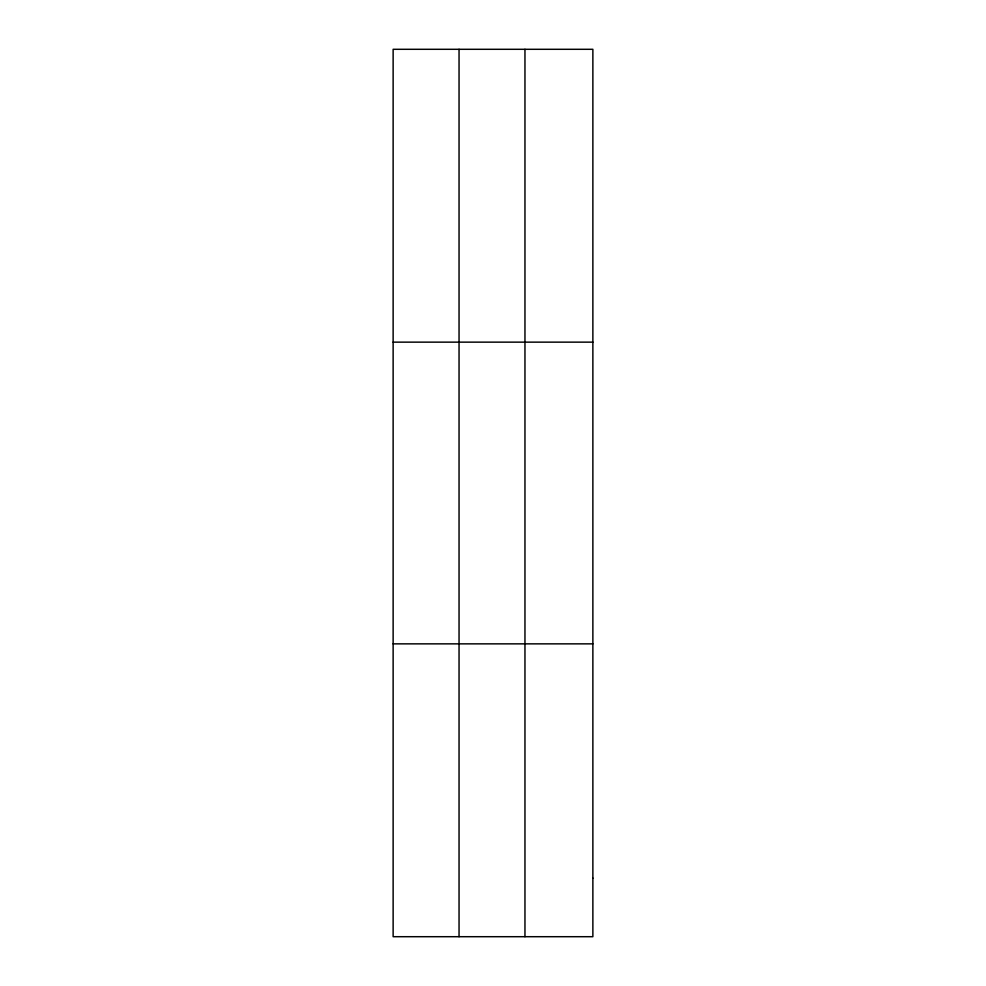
<?xml version="1.0" encoding="UTF-8"?>
<svg xmlns="http://www.w3.org/2000/svg" width="986" height="986" viewBox="0 0 986 986"><rect width="100%" height="100%" fill="white"/><g stroke="black" fill="none" stroke-linecap="round" stroke-linejoin="round"><path stroke-width="1.48" d="M524.959 49.3L524.959 936.7M393.131 342.142L592.869 342.142M393.131 643.858L592.869 643.858M459.045 49.3L459.045 936.7M592.869 878.132L592.869 936.7L393.131 936.7L393.131 49.3L592.869 49.3L592.869 878.132"/></g></svg>
